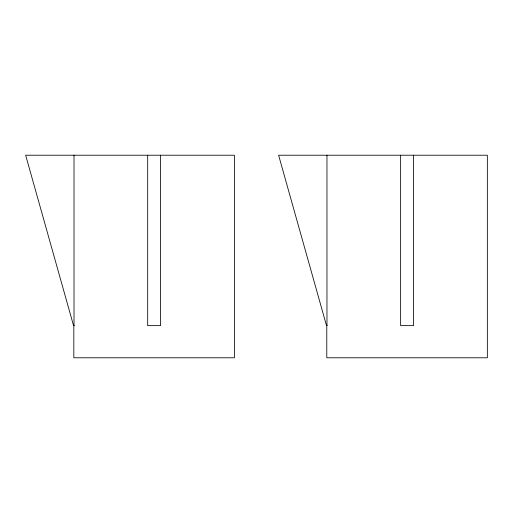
<?xml version="1.0" encoding="UTF-8"?>
<svg xmlns="http://www.w3.org/2000/svg" width="513" height="513" viewBox="0 0 513 513"><rect width="100%" height="100%" fill="white"/><g stroke="black" fill="none" stroke-linecap="round" stroke-linejoin="round"><path stroke-width="0.77" d="M74.096 325.633L73.558 325.633L25.65 155.215L234.39 155.215L234.39 357.785L73.834 357.785L73.834 325.633M327.057 325.633L326.518 325.633L278.61 155.215L487.35 155.215L487.35 357.785L326.787 357.785L326.787 325.633M413.504 155.215L413.504 325.633L400.64 325.633L400.64 155.215M326.967 155.215L326.967 325.633M160.543 155.215L160.543 325.633L147.68 325.633L147.68 155.215M74.013 155.215L74.013 325.633"/></g></svg>
